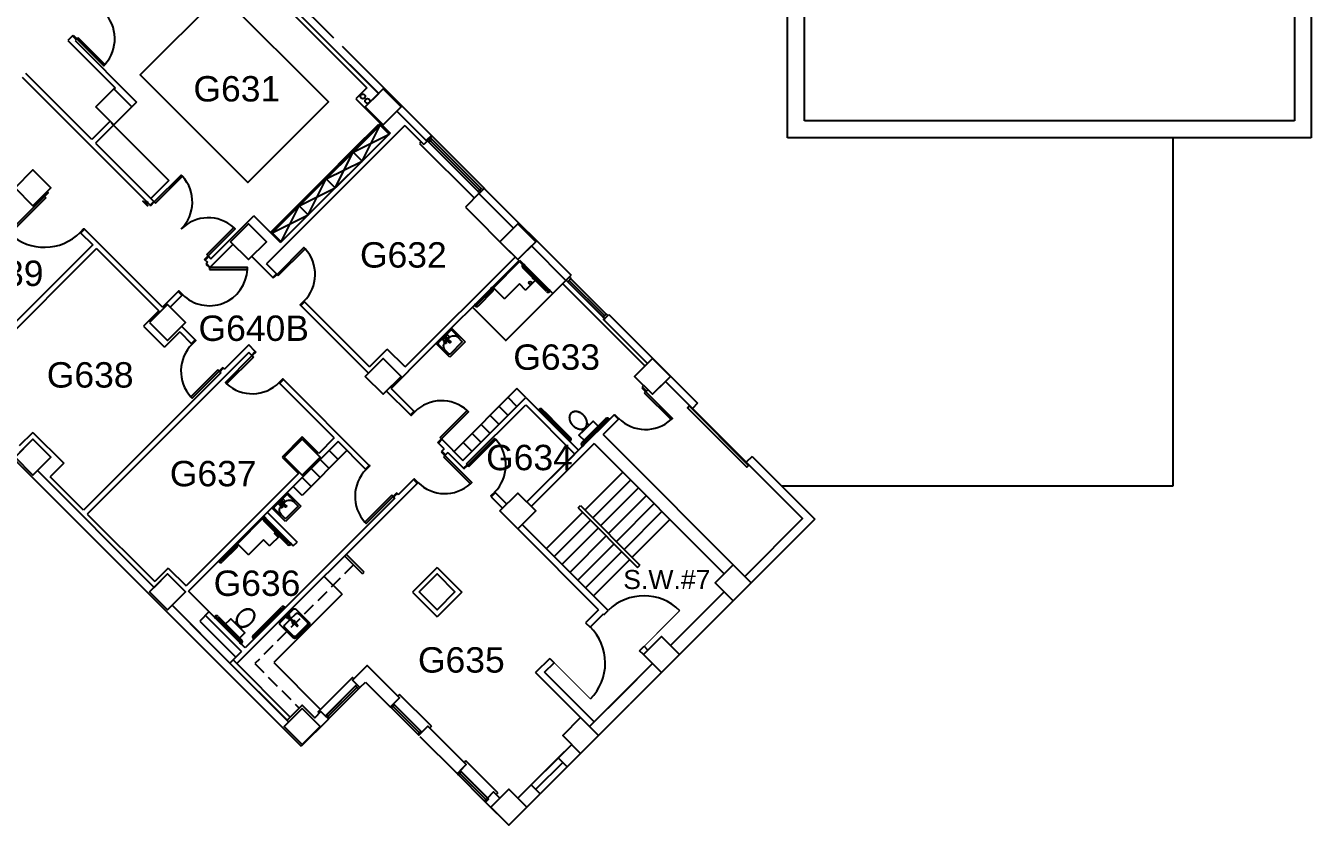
# Model space of a CAD drawing. Header units: inches. Extents: x -3235 to 3329, y 100 to 2924.
# Drawn here: x -1185 to 30, y 188 to 944 of the extents above; entities that cross this region are included whole.
import ezdxf
from ezdxf.enums import TextEntityAlignment as Align

# ---------------------------------------------------------------- set-up
doc = ezdxf.new("R2010")
doc.units = ezdxf.units.IN
doc.header["$LTSCALE"] = 96
doc.header["$MEASUREMENT"] = 0
doc.linetypes.add('HIDDEN2', pattern=[0.1875, 0.125, -0.0625])
doc.layers.get('DEFPOINTS').update_dxf_attribs({"color": 31, "linetype": 'CONTINUOUS'})
for name, color, linetype in [('A-ANNO-ROOM', 4, 'CONTINUOUS'), ('A-COLS', 5, 'CONTINUOUS'), ('A-DOOR', 2, 'CONTINUOUS'), ('A-FLOR-CASE', 3, 'CONTINUOUS'), ('A-FLOR-CASE-UPPR', 3, 'HIDDEN2'), ('A-FLOR-PFIX', 2, 'CONTINUOUS'), ('A-FLOR-STRS', 2, 'CONTINUOUS'), ('A-GLAZ', 2, 'CONTINUOUS'), ('A-GLAZ-SILL', 1, 'CONTINUOUS'), ('A-WALL-FULL', 6, 'CONTINUOUS')]:
    doc.layers.add(name, color=color, linetype=linetype)
doc.styles.add('ARIAL', font='arial.ttf')

msp = doc.modelspace()

# ---------------------------------------------------------------- linework, layer by layer
at = {"layer": 'A-COLS'}
msp.add_line((-1133, 748.1), (-1129.5, 751.7), dxfattribs=at)
for points in [[(-1118.3, 866.7), (-1101.3, 883.7), (-1084.3, 866.7), (-1101.3, 849.7)], [(-846.7, 883.7), (-863.7, 866.7), (-846.7, 849.7), (-829.8, 866.7)], [(-1194.6, 790.3), (-1177.7, 807.3), (-1160.7, 790.3), (-1177.7, 773.4)], [(-991, 739.4), (-974, 756.4), (-957, 739.4), (-974, 722.5)], [(-736.4, 739.4), (-719.5, 756.4), (-702.5, 739.4), (-719.5, 722.5)], [(-1067.4, 663.1), (-1050.4, 646.1), (-1033.4, 663.1), (-1050.4, 680)], [(-863.7, 612.1), (-846.7, 629.1), (-829.8, 612.1), (-846.7, 595.2)], [(-609.1, 612.1), (-592.2, 629.1), (-575.2, 612.1), (-592.2, 595.2)], [(-1194.6, 535.8), (-1177.7, 552.8), (-1160.7, 535.8), (-1177.7, 518.8)], [(-940.1, 535.8), (-923.1, 552.8), (-906.1, 535.8), (-923.1, 518.8)], [(-736.4, 484.9), (-719.5, 501.8), (-702.5, 484.9), (-719.5, 467.9)], [(-1067.4, 408.5), (-1050.4, 425.5), (-1033.4, 408.5), (-1050.4, 391.5)], [(-812.8, 408.5), (-795.8, 425.5), (-778.9, 408.5), (-795.8, 391.5)], [(-532.8, 417), (-515.8, 400), (-498.8, 417), (-515.8, 434)], [(-600.7, 349.1), (-583.7, 332.1), (-566.7, 349.1), (-583.7, 366.1)], [(-923.1, 298.2), (-940.1, 281.2), (-923.1, 264.3), (-906.1, 281.2)], [(-660.1, 289.7), (-643.1, 272.7), (-660.1, 255.8), (-677, 272.7)], [(-727.9, 221.8), (-711, 204.9), (-727.9, 187.9), (-744.9, 204.9)]]:
    msp.add_lwpolyline(points, close=True, dxfattribs=at)
at = {"layer": 'A-DOOR'}
for points in [[(-1135.1, 932.4), (-1109.6, 906.9), (-1110.8, 905.7), (-1136.3, 931.2)], [(-1061.7, 775.7), (-1036.3, 801.2), (-1037.5, 802.4), (-1063, 776.9)], [(-1165.6, 780.9), (-1199.6, 746.9), (-1200.8, 748.2), (-1166.9, 782.1)], [(-1013.3, 727.2), (-987.8, 752.7), (-986.6, 751.4), (-1012, 726)], [(-945.8, 707.3), (-920.3, 732.7), (-921.6, 734), (-947, 708.5)], [(-1010.9, 713.1), (-974.9, 713.1), (-974.9, 714.9), (-1010.9, 714.9)], [(-969.2, 630.4), (-994.6, 605), (-995.8, 606.2), (-970.4, 631.7)], [(-1003, 618.3), (-1028.5, 592.9), (-1027.2, 591.6), (-1001.8, 617.1)], [(-599.9, 596.6), (-574.5, 571.2), (-573.2, 572.4), (-598.7, 597.9)], [(-557.6, 584.1), (-501.3, 527.9), (-503, 526.2), (-559.2, 582.4)], [(-792.7, 554.4), (-767.2, 579.8), (-766, 578.6), (-791.4, 553.1)], [(-765.6, 526.8), (-740.1, 552.3), (-741.4, 553.5), (-766.8, 528.1)], [(-789.6, 536.1), (-764.2, 510.6), (-762.9, 511.9), (-788.4, 537.3)], [(-838.5, 499.8), (-864, 474.3), (-862.7, 473.1), (-837.3, 498.6)]]:
    msp.add_lwpolyline(points, close=True, dxfattribs=at)
at = {"layer": 'A-DOOR', "const_width": 1}
for points in [[(-600.3, 356.7), (-566.4, 390.7)], [(-684.8, 341.3), (-650.9, 307.4)]]:
    msp.add_lwpolyline(points, dxfattribs=at)
at = {"layer": 'A-DOOR'}
for centre, radius, start, end in [((-1136.3, 931.2), 36, 317.7832, 45.0002), ((-1063, 776.9), 36, 314.9998, 42.2168), ((-1012, 726), 36, 47.7829, 134.9998), ((-1166.9, 782.1), 48, 227.0878, 314.9998), ((-947, 708.5), 36, 315.0002, 42.2171), ((-1010.9, 714.9), 36, 225.0002, 357.2171), ((-1001.8, 617.1), 36, 135.0002, 222.2171), ((-970.4, 631.7), 36, 227.7829, 314.9998), ((-791.4, 553.1), 36, 47.7829, 134.9998), ((-598.7, 597.9), 36, 225.0002, 312.2171), ((-766.8, 528.1), 36, 315.0002, 42.2171), ((-837.3, 498.6), 36, 135.0002, 222.2171), ((-788.4, 537.3), 36, 225.0002, 312.2171), ((-600.3, 356.7), 48, 45, 134.5677), ((-684.8, 341.3), 48, 315, 45.4323)]:
    msp.add_arc(centre, radius, start, end, dxfattribs=at)
at = {"layer": 'A-FLOR-CASE'}
for p, q in [((-1103.7, 851.6), (-1049.3, 797.2)), ((-863.3, 838), (-850.7, 850.6)), ((-849.6, 849.6), (-848.7, 850.5)), ((-875.1, 824.1), (-841.1, 841.1)), ((-866.6, 815.6), (-849.6, 849.6)), ((-876.2, 825.2), (-863.6, 837.8)), ((-900.5, 798.7), (-866.6, 815.6)), ((-892.1, 790.2), (-875.1, 824.1)), ((-888.8, 812.6), (-876.2, 825.2)), ((-901.6, 799.7), (-889, 812.3)), ((-1049.3, 797.2), (-1066.3, 780.2)), ((-926, 773.2), (-892.1, 790.2)), ((-917.5, 764.7), (-900.5, 798.7)), ((-914.2, 787.1), (-901.6, 799.7)), ((-927.1, 774.3), (-914.5, 786.9)), ((-943, 739.3), (-926, 773.2)), ((-939.7, 761.6), (-927.1, 774.3)), ((-952.5, 748.8), (-939.9, 761.4)), ((-951.5, 747.7), (-917.5, 764.7)), ((-951.5, 747.7), (-952.2, 747)), ((-720.2, 600.5), (-779.6, 541.1)), ((-711.8, 592.1), (-720.2, 600.5)), ((-728.7, 575.1), (-737.2, 583.6)), ((-720.2, 583.6), (-728.7, 592.1)), ((-737.2, 566.6), (-745.7, 575.1)), ((-745.7, 558.1), (-754.2, 566.6)), ((-762.4, 540.9), (-770.9, 549.4)), ((-754.2, 549.6), (-762.7, 558.1)), ((-880.9, 542), (-923.3, 499.5)), ((-889.3, 533.5), (-897.8, 542)), ((-906.3, 516.5), (-914.8, 525)), ((-897.8, 525), (-906.3, 533.5)), ((-914.8, 508), (-923.3, 516.5)), ((-923.3, 499.5), (-931.8, 508)), ((-866.1, 425.5), (-883.1, 442.5)), ((-864.7, 426.9), (-881.6, 443.9)), ((-866.1, 425.5), (-864.7, 426.9)), ((-885.5, 406.1), (-902.5, 423.1)), ((-885.5, 406.1), (-950, 341.6)), ((-950, 341.6), (-905.8, 297.3))]:
    msp.add_line(p, q, dxfattribs=at)
for points in [[(-1000.1, 973.4), (-898.2, 871.5), (-974.6, 795.2), (-1076.4, 897)], [(-850.7, 850.6), (-849.8, 849.7), (-862.4, 837.1), (-863.3, 838)], [(-849.6, 849.6), (-841.1, 841.1), (-866.6, 815.6), (-875.1, 824.1)], [(-863.5, 837.8), (-862.7, 836.9), (-875.3, 824.3), (-876.2, 825.2)], [(-875.1, 824.1), (-866.6, 815.6), (-892.1, 790.2), (-900.5, 798.7)], [(-876.2, 825.2), (-875.3, 824.3), (-887.9, 811.7), (-888.8, 812.6)], [(-889, 812.3), (-888.1, 811.5), (-900.7, 798.8), (-901.6, 799.7)], [(-900.5, 798.7), (-892.1, 790.2), (-917.5, 764.7), (-926, 773.2)], [(-901.6, 799.7), (-900.7, 798.8), (-913.4, 786.2), (-914.2, 787.1)], [(-914.4, 786.9), (-913.6, 786), (-926.2, 773.4), (-927.1, 774.3)], [(-926, 773.2), (-917.5, 764.7), (-943, 739.3), (-951.5, 747.7)], [(-927.1, 774.3), (-926.2, 773.4), (-938.8, 760.8), (-939.7, 761.6)], [(-939.9, 761.4), (-939, 760.5), (-951.6, 747.9), (-952.5, 748.8)]]:
    msp.add_lwpolyline(points, close=True, dxfattribs=at)
at = {"layer": 'A-FLOR-CASE-UPPR'}
for p, q in [((-874.6, 434), (-968, 340.6)), ((-968, 340.6), (-926, 298.6))]:
    msp.add_line(p, q, dxfattribs=at)
at = {"layer": 'A-FLOR-PFIX'}
for p, q in [((-742.5, 695.9), (-717.8, 720.6)), ((-717.8, 720.6), (-714.8, 717.6)), ((-714.1, 718.3), (-714.7, 717.7)), ((-713.6, 716.6), (-713, 717.2)), ((-692.3, 692.3), (-714.6, 714.6)), ((-713.7, 716.5), (-701.5, 704.3)), ((-691.2, 693.3), (-713.6, 715.7)), ((-744, 693.7), (-758, 679.7)), ((-742.9, 692.7), (-756.9, 678.6)), ((-744, 694.5), (-744.6, 695.2)), ((-743.6, 696.2), (-743, 695.6)), ((-742.5, 695.9), (-731.9, 685.3)), ((-717.8, 699.4), (-731.9, 685.3)), ((-712.1, 693.7), (-717.8, 699.4)), ((-712.1, 693.7), (-701.5, 704.3)), ((-690.3, 693.3), (-689.7, 693.9)), ((-688.6, 692.9), (-689.2, 692.2)), ((-686.2, 690.5), (-731.1, 645.6)), ((-762.2, 677.6), (-730.4, 645.7)), ((-760.6, 679.2), (-759.9, 678.6)), ((-758.9, 679.7), (-759.5, 680.3)), ((-782.2, 657.6), (-769.3, 644.7)), ((-769.3, 644.7), (-783.8, 630.2)), ((-783.8, 630.2), (-796.7, 643.1)), ((-700, 580.3), (-699.4, 580.9)), ((-698.3, 579.8), (-698.9, 579.2)), ((-670.7, 553.2), (-697.4, 579.8)), ((-669.6, 554.1), (-696.3, 580.9)), ((-680, 564.5), (-693.7, 578.2)), ((-636.5, 572), (-658.8, 549.7)), ((-632.8, 571.4), (-633.4, 572)), ((-635.4, 571), (-657.8, 548.5)), ((-634.5, 571), (-633.9, 570.4)), ((-670.7, 552.3), (-671.4, 551.7)), ((-670.3, 550.6), (-669.7, 551.2)), ((-657.8, 547.6), (-657.2, 547)), ((-658.2, 546), (-658.9, 546.6)), ((-937.4, 502.4), (-924.5, 489.5)), ((-939, 475), (-951.9, 487.9)), ((-924.5, 489.5), (-939, 475)), ((-984.4, 453.9), (-959.7, 478.7)), ((-959.7, 478.7), (-956.7, 475.7)), ((-958.9, 479.3), (-959.5, 478.7)), ((-937.1, 453.3), (-959.4, 475.6)), ((-958.5, 477.6), (-957.8, 478.2)), ((-958.5, 477.5), (-946.3, 465.3)), ((-936, 454.3), (-958.5, 476.7)), ((-954, 451.8), (-943.4, 462.4)), ((-985.9, 451.7), (-999.9, 437.8)), ((-984.8, 450.8), (-998.8, 436.7)), ((-985.9, 452.6), (-986.6, 453.2)), ((-985.5, 454.3), (-984.9, 453.7)), ((-984.4, 453.9), (-973.8, 443.3)), ((-959.7, 457.5), (-973.8, 443.3)), ((-954, 451.8), (-959.7, 457.5)), ((-935.1, 454.3), (-934.5, 454.9)), ((-933.4, 453.8), (-934.1, 453.2)), ((-1000.8, 437.8), (-1001.4, 438.4)), ((-1002.5, 437.3), (-1001.8, 436.7)), ((-969.5, 367.3), (-942.8, 394.1)), ((-968.4, 366.4), (-941.7, 393.1)), ((-959.1, 377.7), (-945.4, 391.4)), ((-940.8, 393.1), (-940.2, 392.4)), ((-939.1, 393.5), (-939.8, 394.1)), ((-1006.3, 384.6), (-1005.7, 385.3)), ((-1004.6, 384.2), (-1005.3, 383.6)), ((-1003.8, 384.2), (-981.3, 361.7)), ((-1002.6, 385.2), (-980.3, 362.9)), ((-936.8, 383.9), (-938.5, 383.9)), ((-936.2, 383.9), (-928.2, 376)), ((-935.4, 387), (-935.6, 385.3)), ((-927.4, 376.8), (-935.4, 384.7)), ((-933.8, 383.1), (-929.8, 387.1)), ((-968.4, 365.5), (-967.8, 364.9)), ((-981.3, 360.9), (-981.9, 360.2)), ((-980.9, 359.2), (-980.3, 359.8)), ((-968.8, 363.8), (-969.5, 364.4))]:
    msp.add_line(p, q, dxfattribs=at)
for points in [[(-714.2, 718.5), (-712.8, 717.1), (-713.1, 716.8), (-714.5, 718.2)], [(-709.8, 711.9), (-701.5, 703.7), (-702.6, 702.6), (-710.9, 710.9)], [(-702, 706.2), (-705.5, 705), (-703.4, 702.9)], [(-743.4, 696.4), (-743.1, 696.1), (-744.6, 694.7), (-744.8, 695)], [(-689.9, 694.1), (-688.4, 692.7), (-688.7, 692.4), (-690.1, 693.8)], [(-759.3, 680.5), (-759, 680.2), (-760.5, 678.8), (-760.7, 679.1)], [(-790.5, 646.8), (-785.9, 651.4), (-784.3, 649.8), (-788.9, 645.2)], [(-787, 643.2), (-787.8, 643.2), (-787.8, 648.8), (-787, 648.7)], [(-698.7, 579), (-698.5, 579.3), (-699.9, 580.7), (-700.2, 580.5)], [(-634, 570.2), (-632.6, 571.6), (-632.9, 571.9), (-634.3, 570.4)], [(-648.3, 569.8), (-642.6, 564.1), (-655.9, 550.8), (-661.6, 556.5)], [(-670.1, 550.4), (-669.8, 550.7), (-671.3, 552.1), (-671.5, 551.8)], [(-658.4, 545.8), (-657, 547.2), (-657.3, 547.5), (-658.7, 546.1)], [(-945.7, 491.5), (-941.1, 496.1), (-939.5, 494.6), (-944.1, 490)], [(-942.1, 488), (-943, 488), (-943, 493.6), (-942.2, 493.5)], [(-959.1, 479.5), (-957.7, 478.1), (-957.9, 477.8), (-959.3, 479.2)], [(-954.6, 472.9), (-946.4, 464.7), (-947.4, 463.6), (-955.7, 471.9)], [(-944.6, 465), (-949.4, 463.5), (-945.9, 460), (-944.5, 465)], [(-985.3, 454.5), (-985, 454.2), (-986.5, 452.8), (-986.7, 453.1)], [(-934.7, 455.1), (-933.3, 453.7), (-933.5, 453.4), (-934.9, 454.8)], [(-1001.2, 438.6), (-1000.9, 438.3), (-1002.4, 436.9), (-1002.6, 437.2)], [(-940.4, 392.3), (-940.6, 392.5), (-939.2, 393.9), (-939, 393.7)], [(-1005.1, 383.4), (-1006.5, 384.8), (-1006.2, 385.1), (-1004.8, 383.7)], [(-990.8, 383), (-977.5, 369.7), (-983.2, 364.1), (-996.5, 377.3)], [(-969, 363.6), (-969.3, 363.9), (-967.9, 365.3), (-967.6, 365)], [(-980.7, 359), (-982.1, 360.4), (-981.8, 360.7), (-980.4, 359.3)]]:
    msp.add_lwpolyline(points, close=True, dxfattribs=at)
at = {"layer": 'A-FLOR-PFIX', "flags": 128}
for points in [[(-789.1, 635.5), (-796.7, 643.1), (-782.2, 657.6), (-774.7, 650), (-775.4, 649.3), (-781.5, 655.5, 0.414214), (-782.9, 655.5), (-794.6, 643.8, 0.414214), (-794.6, 642.4), (-788.4, 636.3)], [(-787.9, 636.7, -0.414214), (-787.9, 644.9), (-784, 648.8, -0.414214), (-775.9, 648.8), (-772.5, 645.4, -0.414214), (-772.5, 644), (-783.1, 633.4, -0.414214), (-784.5, 633.4)], [(-786.6, 649, -0.236143), (-786.3, 648.1), (-783, 644.8), (-783.9, 643.9), (-787.2, 647.2), (-787.2, 647.2, -0.236093), (-788.1, 647.5), (-788.1, 647.5, -0.414186), (-788.1, 649, -0.414241), (-786.6, 649)], [(-944.3, 480.3), (-951.9, 487.9), (-937.4, 502.4), (-929.8, 494.8), (-930.5, 494.1), (-936.7, 500.2, 0.414214), (-938.1, 500.2), (-949.8, 488.6, 0.414214), (-949.8, 487.2), (-943.6, 481)], [(-943.1, 481.5, -0.414214), (-943.1, 489.6), (-939.2, 493.5, -0.414214), (-931, 493.5), (-927.7, 490.2, -0.414214), (-927.7, 488.8), (-938.3, 478.1, -0.414214), (-939.7, 478.1)], [(-941.8, 493.8, -0.236143), (-941.5, 492.9), (-938.1, 489.5), (-939, 488.6), (-942.4, 492), (-942.4, 492, -0.236093), (-943.3, 492.3), (-943.3, 492.3, -0.414186), (-943.3, 493.8, -0.414241), (-941.8, 493.8)], [(-929, 365, -0.414214), (-931.7, 365), (-943.8, 377.1, -0.414214), (-943.8, 379.8), (-931.7, 391.9, -0.414214), (-929, 391.9), (-916.8, 379.8, -0.414214), (-916.8, 377.1)]]:
    msp.add_lwpolyline(points, format="xyb", close=True, dxfattribs=at)
for points in [[(-642.6, 564.1), (-648.3, 569.8), (-652.1, 565.9), (-654, 567.8), (-654, 568), (-654, 568.1), (-654, 568.2), (-654, 568.3), (-654, 568.4), (-654, 568.5), (-654, 568.6), (-654, 568.7), (-654.1, 568.8), (-654.1, 568.9), (-654.1, 569.1), (-654.1, 569.2), (-654.1, 569.3), (-654.1, 569.4), (-654.1, 569.5), (-654.2, 569.6), (-654.2, 569.7), (-654.2, 569.8), (-654.2, 570), (-654.3, 570.1), (-654.3, 570.2), (-654.3, 570.3), (-654.4, 570.4), (-654.4, 570.5), (-654.4, 570.6), (-654.5, 570.8), (-654.5, 570.9), (-654.5, 571), (-654.6, 571.1), (-654.6, 571.2), (-654.7, 571.3), (-654.7, 571.5), (-654.8, 571.6), (-654.8, 571.7), (-654.9, 571.9), (-655, 572), (-655, 572.1), (-655.1, 572.3), (-655.2, 572.4), (-655.2, 572.5), (-655.3, 572.7), (-655.4, 572.8), (-655.4, 572.9), (-655.5, 573.1), (-655.6, 573.2), (-655.7, 573.3), (-655.8, 573.4), (-655.8, 573.6), (-655.9, 573.7), (-656, 573.8), (-656.1, 573.9), (-656.2, 574.1), (-656.3, 574.2), (-656.4, 574.3), (-656.5, 574.4), (-656.6, 574.6), (-656.7, 574.7), (-656.8, 574.8), (-656.9, 574.9), (-657, 575), (-657.1, 575.1), (-657.2, 575.3), (-657.3, 575.4), (-657.4, 575.5), (-657.5, 575.6), (-657.6, 575.7), (-657.8, 575.8), (-657.9, 575.9), (-658, 576), (-658.1, 576.1), (-658.2, 576.2), (-658.3, 576.3), (-658.5, 576.4), (-658.6, 576.5), (-658.7, 576.6), (-658.8, 576.7), (-658.9, 576.8), (-659.1, 576.9), (-659.2, 577), (-659.3, 577.1), (-659.4, 577.1), (-659.6, 577.2), (-659.7, 577.3), (-659.8, 577.4), (-660, 577.5), (-660.1, 577.5), (-660.2, 577.6), (-660.3, 577.7), (-660.5, 577.7), (-660.6, 577.8), (-660.7, 577.9), (-660.9, 577.9), (-661, 578), (-661.2, 578.1), (-661.3, 578.1), (-661.4, 578.2), (-661.6, 578.2), (-661.7, 578.3), (-661.8, 578.3), (-662, 578.4), (-662.1, 578.4), (-662.3, 578.5), (-662.4, 578.5), (-662.5, 578.6), (-662.7, 578.6), (-662.8, 578.6), (-662.9, 578.7), (-663.1, 578.7), (-663.2, 578.7), (-663.3, 578.7), (-663.5, 578.8), (-663.6, 578.8), (-663.7, 578.8), (-663.9, 578.8), (-664, 578.8), (-664.1, 578.8), (-664.3, 578.9), (-664.4, 578.9), (-664.5, 578.9), (-664.7, 578.9), (-664.8, 578.9), (-664.9, 578.9), (-665.1, 578.9), (-665.2, 578.9), (-665.3, 578.9), (-665.4, 578.8), (-665.6, 578.8), (-665.7, 578.8), (-665.8, 578.8), (-666, 578.8), (-666.1, 578.8), (-666.2, 578.7), (-666.3, 578.7), (-666.4, 578.7), (-666.6, 578.7), (-666.7, 578.6), (-666.8, 578.6), (-666.9, 578.6), (-667, 578.5), (-667.1, 578.5), (-667.2, 578.4), (-667.4, 578.4), (-667.5, 578.4), (-667.6, 578.3), (-667.7, 578.3), (-667.8, 578.2), (-667.9, 578.1), (-668, 578.1), (-668.1, 578), (-668.2, 578), (-668.3, 577.9), (-668.4, 577.8), (-668.5, 577.8), (-668.6, 577.7), (-668.6, 577.6), (-668.7, 577.6), (-668.8, 577.5), (-668.9, 577.4), (-669, 577.3), (-669.1, 577.2), (-669.2, 577.2), (-669.2, 577.1), (-669.3, 577), (-669.4, 576.9), (-669.5, 576.8), (-669.5, 576.7), (-669.6, 576.6), (-669.7, 576.5), (-669.7, 576.4), (-669.8, 576.3), (-669.9, 576.2), (-669.9, 576.1), (-670, 576), (-670, 575.9), (-670.1, 575.8), (-670.1, 575.7), (-670.2, 575.6), (-670.2, 575.5), (-670.3, 575.4), (-670.3, 575.3), (-670.4, 575.2), (-670.4, 575.1), (-670.4, 575), (-670.5, 574.9), (-670.5, 574.7), (-670.5, 574.6), (-670.6, 574.5), (-670.6, 574.4), (-670.6, 574.2), (-670.6, 574.1), (-670.6, 574), (-670.7, 573.9), (-670.7, 573.7), (-670.7, 573.6), (-670.7, 573.5), (-670.7, 573.4), (-670.7, 573.2), (-670.7, 573.1), (-670.7, 573), (-670.7, 572.8), (-670.7, 572.7), (-670.7, 572.6), (-670.7, 572.4), (-670.7, 572.3), (-670.7, 572.2), (-670.7, 572), (-670.6, 571.9), (-670.6, 571.8), (-670.6, 571.6), (-670.6, 571.5), (-670.5, 571.4), (-670.5, 571.2), (-670.5, 571.1), (-670.5, 571), (-670.4, 570.8), (-670.4, 570.7), (-670.3, 570.6), (-670.3, 570.4), (-670.3, 570.3), (-670.2, 570.2), (-670.2, 570), (-670.1, 569.9), (-670.1, 569.7), (-670, 569.6), (-670, 569.5), (-669.9, 569.3), (-669.8, 569.2), (-669.8, 569.1), (-669.7, 568.9), (-669.6, 568.8), (-669.6, 568.6), (-669.5, 568.5), (-669.4, 568.4), (-669.4, 568.3), (-669.3, 568.1), (-669.2, 568), (-669.1, 567.9), (-669.1, 567.7), (-669, 567.6), (-668.9, 567.5), (-668.8, 567.4), (-668.7, 567.2), (-668.6, 567.1), (-668.5, 567), (-668.4, 566.9), (-668.3, 566.7), (-668.3, 566.6), (-668.2, 566.5), (-668.1, 566.4), (-668, 566.3), (-667.9, 566.2), (-667.7, 566), (-667.6, 565.9), (-667.5, 565.8), (-667.4, 565.7), (-667.3, 565.6), (-667.2, 565.5), (-667.1, 565.4), (-667, 565.2), (-666.9, 565.1), (-666.7, 565), (-666.6, 564.9), (-666.5, 564.8), (-666.4, 564.7), (-666.3, 564.6), (-666.1, 564.5), (-666, 564.4), (-665.9, 564.4), (-665.8, 564.3), (-665.7, 564.2), (-665.5, 564.1), (-665.4, 564), (-665.3, 563.9), (-665.2, 563.8), (-665, 563.8), (-664.9, 563.7), (-664.8, 563.6), (-664.6, 563.5), (-664.5, 563.5), (-664.4, 563.4), (-664.2, 563.3), (-664.1, 563.3), (-664, 563.2), (-663.8, 563.1), (-663.7, 563.1), (-663.6, 563), (-663.4, 562.9), (-663.3, 562.9), (-663.2, 562.8), (-663.1, 562.8), (-662.9, 562.7), (-662.8, 562.7), (-662.7, 562.7), (-662.6, 562.6), (-662.5, 562.6), (-662.4, 562.6), (-662.2, 562.5), (-662.1, 562.5), (-662, 562.5), (-661.9, 562.4), (-661.8, 562.4), (-661.7, 562.4), (-661.6, 562.4), (-661.5, 562.3), (-661.3, 562.3), (-661.2, 562.3), (-661.1, 562.3), (-661, 562.3), (-660.9, 562.2), (-660.8, 562.2), (-660.7, 562.2), (-660.6, 562.2), (-660.4, 562.2), (-660.3, 562.2), (-660.2, 562.2), (-660.1, 562.2), (-660, 562.2), (-659.9, 562.2), (-659.8, 562.2), (-659.7, 562.2), (-657.8, 560.3), (-661.6, 556.5)], [(-661.6, 556.5), (-655.9, 550.8)], [(-996.5, 377.3), (-990.8, 383), (-987, 379.2), (-985.1, 381.1), (-985.1, 381.2), (-985.1, 381.3), (-985.1, 381.4), (-985.1, 381.5), (-985.1, 381.6), (-985.1, 381.8), (-985.1, 381.9), (-985, 382), (-985, 382.1), (-985, 382.2), (-985, 382.3), (-985, 382.4), (-985, 382.5), (-985, 382.6), (-984.9, 382.8), (-984.9, 382.9), (-984.9, 383), (-984.9, 383.1), (-984.9, 383.2), (-984.8, 383.3), (-984.8, 383.4), (-984.8, 383.6), (-984.7, 383.7), (-984.7, 383.8), (-984.7, 383.9), (-984.6, 384), (-984.6, 384.1), (-984.5, 384.2), (-984.5, 384.4), (-984.5, 384.5), (-984.4, 384.6), (-984.4, 384.7), (-984.3, 384.8), (-984.3, 385), (-984.2, 385.1), (-984.1, 385.3), (-984.1, 385.4), (-984, 385.5), (-983.9, 385.7), (-983.9, 385.8), (-983.8, 385.9), (-983.7, 386.1), (-983.6, 386.2), (-983.6, 386.3), (-983.5, 386.4), (-983.4, 386.6), (-983.3, 386.7), (-983.3, 386.8), (-983.2, 386.9), (-983.1, 387.1), (-983, 387.2), (-982.9, 387.3), (-982.8, 387.4), (-982.7, 387.6), (-982.6, 387.7), (-982.5, 387.8), (-982.4, 387.9), (-982.3, 388), (-982.2, 388.2), (-982.1, 388.3), (-982, 388.4), (-981.9, 388.5), (-981.8, 388.6), (-981.7, 388.7), (-981.6, 388.8), (-981.4, 389), (-981.3, 389.1), (-981.2, 389.2), (-981.1, 389.3), (-981, 389.4), (-980.9, 389.5), (-980.7, 389.6), (-980.6, 389.7), (-980.5, 389.8), (-980.4, 389.9), (-980.3, 390), (-980.1, 390), (-980, 390.1), (-979.9, 390.2), (-979.8, 390.3), (-979.6, 390.4), (-979.5, 390.5), (-979.4, 390.5), (-979.3, 390.6), (-979.1, 390.7), (-979, 390.8), (-978.9, 390.8), (-978.7, 390.9), (-978.6, 391), (-978.5, 391.1), (-978.3, 391.1), (-978.2, 391.2), (-978.1, 391.2), (-977.9, 391.3), (-977.8, 391.4), (-977.7, 391.4), (-977.5, 391.5), (-977.4, 391.5), (-977.2, 391.6), (-977.1, 391.6), (-977, 391.7), (-976.8, 391.7), (-976.7, 391.8), (-976.6, 391.8), (-976.4, 391.8), (-976.3, 391.9), (-976.1, 391.9), (-976, 391.9), (-975.9, 392), (-975.7, 392), (-975.6, 392), (-975.5, 392), (-975.3, 392.1), (-975.2, 392.1), (-975.1, 392.1), (-974.9, 392.1), (-974.8, 392.1), (-974.7, 392.1), (-974.5, 392.1), (-974.4, 392.1), (-974.3, 392.1), (-974.2, 392.1), (-974, 392.1), (-973.9, 392.1), (-973.8, 392.1), (-973.6, 392.1), (-973.5, 392.1), (-973.4, 392.1), (-973.3, 392.1), (-973.1, 392), (-973, 392), (-972.9, 392), (-972.8, 392), (-972.6, 391.9), (-972.5, 391.9), (-972.4, 391.9), (-972.3, 391.8), (-972.2, 391.8), (-972.1, 391.8), (-971.9, 391.7), (-971.8, 391.7), (-971.7, 391.6), (-971.6, 391.6), (-971.5, 391.6), (-971.4, 391.5), (-971.3, 391.5), (-971.2, 391.4), (-971.1, 391.3), (-971, 391.3), (-970.9, 391.2), (-970.8, 391.2), (-970.7, 391.1), (-970.6, 391), (-970.5, 391), (-970.4, 390.9), (-970.4, 390.8), (-970.3, 390.7), (-970.2, 390.7), (-970.1, 390.6), (-970, 390.5), (-969.9, 390.4), (-969.8, 390.3), (-969.8, 390.2), (-969.7, 390.2), (-969.6, 390.1), (-969.5, 390), (-969.5, 389.9), (-969.4, 389.8), (-969.3, 389.7), (-969.3, 389.6), (-969.2, 389.5), (-969.2, 389.4), (-969.1, 389.3), (-969.1, 389.2), (-969, 389.1), (-969, 389), (-968.9, 388.9), (-968.9, 388.8), (-968.8, 388.7), (-968.8, 388.6), (-968.7, 388.4), (-968.7, 388.3), (-968.7, 388.2), (-968.6, 388.1), (-968.6, 388), (-968.6, 387.9), (-968.5, 387.7), (-968.5, 387.6), (-968.5, 387.5), (-968.5, 387.4), (-968.5, 387.2), (-968.4, 387.1), (-968.4, 387), (-968.4, 386.9), (-968.4, 386.7), (-968.4, 386.6), (-968.4, 386.5), (-968.4, 386.3), (-968.4, 386.2), (-968.4, 386.1), (-968.4, 386), (-968.4, 385.8), (-968.4, 385.7), (-968.4, 385.6), (-968.4, 385.4), (-968.4, 385.3), (-968.5, 385.2), (-968.5, 385), (-968.5, 384.9), (-968.5, 384.8), (-968.5, 384.6), (-968.6, 384.5), (-968.6, 384.4), (-968.6, 384.2), (-968.7, 384.1), (-968.7, 384), (-968.7, 383.8), (-968.8, 383.7), (-968.8, 383.5), (-968.9, 383.4), (-968.9, 383.3), (-969, 383.1), (-969, 383), (-969.1, 382.9), (-969.1, 382.7), (-969.2, 382.6), (-969.3, 382.4), (-969.3, 382.3), (-969.4, 382.2), (-969.4, 382), (-969.5, 381.9), (-969.6, 381.8), (-969.7, 381.6), (-969.7, 381.5), (-969.8, 381.4), (-969.9, 381.2), (-970, 381.1), (-970, 381), (-970.1, 380.9), (-970.2, 380.7), (-970.3, 380.6), (-970.4, 380.5), (-970.5, 380.4), (-970.6, 380.2), (-970.6, 380.1), (-970.7, 380), (-970.8, 379.9), (-970.9, 379.8), (-971, 379.6), (-971.1, 379.5), (-971.2, 379.4), (-971.3, 379.3), (-971.4, 379.2), (-971.6, 379.1), (-971.7, 378.9), (-971.8, 378.8), (-971.9, 378.7), (-972, 378.6), (-972.1, 378.5), (-972.2, 378.4), (-972.3, 378.3), (-972.5, 378.2), (-972.6, 378.1), (-972.7, 378), (-972.8, 377.9), (-972.9, 377.8), (-973.1, 377.7), (-973.2, 377.6), (-973.3, 377.5), (-973.4, 377.4), (-973.6, 377.3), (-973.7, 377.3), (-973.8, 377.2), (-973.9, 377.1), (-974.1, 377), (-974.2, 376.9), (-974.3, 376.9), (-974.5, 376.8), (-974.6, 376.7), (-974.7, 376.6), (-974.8, 376.6), (-975, 376.5), (-975.1, 376.4), (-975.2, 376.4), (-975.4, 376.3), (-975.5, 376.3), (-975.7, 376.2), (-975.8, 376.1), (-975.9, 376.1), (-976, 376), (-976.1, 376), (-976.3, 376), (-976.4, 375.9), (-976.5, 375.9), (-976.6, 375.8), (-976.7, 375.8), (-976.8, 375.8), (-977, 375.7), (-977.1, 375.7), (-977.2, 375.7), (-977.3, 375.7), (-977.4, 375.6), (-977.5, 375.6), (-977.6, 375.6), (-977.7, 375.6), (-977.9, 375.5), (-978, 375.5), (-978.1, 375.5), (-978.2, 375.5), (-978.3, 375.5), (-978.4, 375.5), (-978.5, 375.5), (-978.6, 375.5), (-978.8, 375.4), (-978.9, 375.4), (-979, 375.4), (-979.1, 375.4), (-979.2, 375.4), (-979.3, 375.4), (-979.4, 375.4), (-981.3, 373.5), (-977.5, 369.7)], [(-977.5, 369.7), (-983.2, 364.1)]]:
    msp.add_lwpolyline(points, dxfattribs=at)
at = {"layer": 'A-FLOR-PFIX'}
for points in [[(-654, 567.8), (-652.1, 565.9), (-657.8, 560.3), (-659.7, 562.2)], [(-979.4, 375.4), (-981.3, 373.5), (-987, 379.2), (-985.1, 381.1)]]:
    msp.add_lwpolyline(points, dxfattribs=at)
at = {"layer": 'A-FLOR-PFIX', "flags": 128}
msp.add_lwpolyline([(-930, 386.9), (-929, 387.8), (-929, 387.8), (-929, 387.8), (-929, 387.8), (-929, 387.8, -0.414214), (-926.6, 387.8), (-926.4, 387.7), (-918.7, 380), (-918.7, 380), (-918.5, 379.8), (-918.5, 379.8), (-918.5, 379.8, -0.414214), (-918.5, 377.3), (-929.1, 366.7), (-929.1, 366.7), (-929.1, 366.7), (-929.1, 366.7), (-929.1, 366.7, -0.414214), (-931.6, 366.7), (-931.8, 366.9), (-939.5, 374.6), (-939.5, 374.6), (-939.6, 374.8), (-939.6, 374.8), (-939.6, 374.8, -0.414214), (-939.6, 377.2), (-934.6, 382.3)], format="xyb", dxfattribs=at)
at = {"layer": 'A-FLOR-PFIX'}
for centre, radius in [((-707.7, 700.6), 1.25), ((-783.8, 644.7), 0.85), ((-939, 489.5), 0.85)]:
    msp.add_circle(centre, radius, dxfattribs=at)
for centre, radius, start, end in [((-713.2, 716.2), 2.12, 134.4593, 228.5423), ((-713.2, 716.2), 0.62, 134.9998, 224.9998), ((-744.5, 694.1), 0.62, 314.9998, 44.9998), ((-744.5, 694.1), 2.12, 311.4908, 45.5097), ((-690.7, 693.7), 0.62, 224.9998, 314.9998), ((-690.7, 693.7), 2.12, 221.7601, 315.5368), ((-758.4, 680.1), 2.12, 224.4593, 318.2446), ((-758.4, 680.1), 0.62, 224.9998, 314.9998), ((-697.9, 579.4), 2.12, 41.7554, 135.5407), ((-697.9, 579.4), 0.62, 45.0002, 135.0002), ((-634.9, 570.5), 2.12, 44.4632, 138.2399), ((-634.9, 570.5), 0.62, 45.0002, 135.0002), ((-671.2, 552.7), 0.62, 315.0002, 45.0002), ((-671.2, 552.7), 2.12, 314.4903, 48.5092), ((-657.4, 548.1), 2.12, 131.4577, 225.5407), ((-657.4, 548.1), 0.62, 135.0002, 225.0002), ((-958, 477.2), 2.12, 134.4593, 228.5423), ((-958, 477.2), 0.62, 134.9998, 224.9998), ((-986.4, 452.2), 0.62, 314.9998, 44.9998), ((-986.4, 452.2), 2.12, 311.4908, 45.5097), ((-935.6, 454.7), 2.12, 221.7601, 315.5368), ((-935.6, 454.7), 0.62, 224.9998, 314.9998), ((-1000.3, 438.2), 0.62, 224.9998, 314.9998), ((-1000.3, 438.2), 2.12, 224.4593, 318.2446), ((-941.3, 392.6), 2.12, 44.4593, 138.2446), ((-941.3, 392.6), 0.62, 44.9998, 134.9998), ((-1004.2, 383.7), 2.12, 41.7601, 135.5368), ((-1004.2, 383.7), 0.62, 44.9998, 134.9998), ((-935.7, 384.2), 1.13, 346.574, 286.3648), ((-931.2, 379.6), 1.51, 154.3976, 295.602), ((-931.2, 379.6), 1.5, 339.8551, 110.1446), ((-968, 365.9), 2.12, 131.4908, 225.5097), ((-968, 365.9), 0.62, 134.9998, 224.9998), ((-981.8, 361.3), 0.62, 314.9998, 44.9998), ((-981.8, 361.3), 2.12, 314.4593, 48.5423)]:
    msp.add_arc(centre, radius, start, end, dxfattribs=at)
for points, knots in [([(-661.4, 578.2), (-659.2, 577.3), (-655.6, 573.7), (-654.7, 571.5), (-653.8, 569.2), (-654.1, 567.2), (-654.3, 565.1), (-655.6, 563.8), (-657, 562.5), (-659, 562.2), (-661.1, 562), (-663.3, 562.9), (-665.5, 563.8), (-669.1, 567.4), (-670, 569.6), (-670.9, 571.8), (-670.7, 573.9), (-670.4, 575.9), (-669.1, 577.2), (-667.8, 578.6), (-665.7, 578.8), (-663.7, 579.1), (-661.4, 578.2)], [0, 0, 0, 0.093476, 0.186952, 0.186952, 0.270674, 0.270674, 0.343477, 0.343477, 0.416277, 0.416277, 0.5, 0.5, 0.593476, 0.686952, 0.686952, 0.770674, 0.770674, 0.843477, 0.843477, 0.916277, 0.916277, 1, 1, 1]), ([(-973.4, 392.1), (-971.3, 391.8), (-970, 390.5), (-968.7, 389.2), (-968.4, 387.1), (-968.2, 385.1), (-969.1, 382.9), (-970, 380.6), (-973.6, 377), (-975.8, 376.1), (-978, 375.2), (-980.1, 375.5), (-982.1, 375.7), (-983.4, 377.1), (-984.8, 378.4), (-985, 380.4), (-985.3, 382.5), (-984.4, 384.7), (-983.5, 386.9), (-979.9, 390.5), (-977.7, 391.4), (-975.4, 392.3), (-973.4, 392.1)], [0, 0, 0, 0.072803, 0.072803, 0.145603, 0.145603, 0.229326, 0.229326, 0.322802, 0.416277, 0.416277, 0.5, 0.5, 0.572803, 0.572803, 0.645603, 0.645603, 0.729326, 0.729326, 0.822802, 0.916277, 0.916277, 1, 1, 1])]:
    msp.add_open_spline(points, degree=2, knots=knots, dxfattribs=at)
for points in [[(-936.2, 383.9), (-936, 384.6), (-935.4, 384.7)], [(-928.2, 376), (-927.4, 375.9), (-927.4, 376.8)]]:
    msp.add_open_spline(points, degree=2, dxfattribs=at)
at = {"layer": 'A-FLOR-STRS'}
for p, q in [((-100, 508.7), (-100, 837.5)), ((-656, 485.7), (-620.3, 521.5)), ((-648.6, 478.3), (-612.9, 514)), ((-641.2, 470.9), (-605.4, 506.6)), ((-633.7, 463.5), (-598, 499.2)), ((-470, 508.7), (-100, 508.7)), ((-662.4, 487.9), (-660.3, 490)), ((-662.4, 487.9), (-606.2, 431.6)), ((-660.3, 490), (-604, 433.8)), ((-626.3, 456), (-590.6, 491.8)), ((-658.1, 483.6), (-692.4, 449.3)), ((-650.7, 476.2), (-685, 441.9)), ((-618.9, 448.6), (-583.2, 484.3)), ((-611.5, 441.2), (-575.7, 476.9)), ((-643.3, 468.8), (-677.6, 434.5)), ((-635.9, 461.3), (-670.1, 427.1)), ((-628.4, 453.9), (-662.7, 419.6)), ((-621, 446.5), (-655.3, 412.2)), ((-613.6, 439.1), (-647.9, 404.8)), ((-606.2, 431.6), (-604, 433.8))]:
    msp.add_line(p, q, dxfattribs=at)
at = {"layer": 'A-GLAZ'}
for p, q in [((-803.6, 836.2), (-754.1, 786.7)), ((-673.6, 703), (-670.8, 705.9)), ((-671.1, 703.1), (-637.4, 669.5)), ((-636, 668.1), (-635.9, 668)), ((-898.8, 290.8), (-871.3, 318.3)), ((-837.3, 300.1), (-812.5, 275.3)), ((-677, 247.3), (-702.5, 221.8)), ((-774.4, 237), (-749.6, 212.2))]:
    msp.add_line(p, q, dxfattribs=at)
for points in [[(-802, 837.7), (-800.6, 836.3), (-803.4, 833.4), (-804.8, 834.8)], [(-754, 789.8), (-752.6, 788.3), (-755.4, 785.5), (-756.9, 786.9)], [(-670.8, 705.9), (-669.4, 704.5), (-672.2, 701.6), (-673.6, 703)], [(-635.9, 671), (-634.5, 669.6), (-637.3, 666.8), (-638.7, 668.2)], [(-871.6, 320.8), (-868.8, 318), (-869.9, 316.8), (-872.8, 319.7)], [(-900.2, 292.3), (-897.4, 289.4), (-898.5, 288.3), (-901.3, 291.1)], [(-837, 302.5), (-835.9, 301.5), (-838.8, 298.7), (-839.8, 299.7)], [(-811.1, 276.7), (-810.1, 275.7), (-812.9, 272.9), (-813.9, 273.9)], [(-774, 239.4), (-773, 238.4), (-775.8, 235.6), (-776.9, 236.6)], [(-748.1, 213.6), (-747.1, 212.6), (-750, 209.8), (-751, 210.8)]]:
    msp.add_lwpolyline(points, close=True, dxfattribs=at)
at = {"layer": 'A-GLAZ-SILL'}
for p, q in [((-800.5, 839.2), (-751, 789.7)), ((-810.8, 833.7), (-812.2, 832.2)), ((-812.2, 832.2), (-760.5, 780.5)), ((-803.4, 833.4), (-756.9, 786.9)), ((-800.6, 836.3), (-754, 789.8)), ((-677, 699.6), (-599.3, 622)), ((-672.4, 701.8), (-638.7, 668.2)), ((-669.6, 704.7), (-635.9, 671)), ((-872.8, 319.7), (-900.5, 292)), ((-898.5, 288.3), (-868.8, 318)), ((-831.2, 311.5), (-832.9, 309.8)), ((-801.1, 281.4), (-831.2, 311.5)), ((-813, 272.9), (-839.9, 299.8)), ((-810.2, 275.7), (-837, 302.6)), ((-801.1, 281.4), (-802.8, 279.7)), ((-768.5, 248.6), (-770.1, 246.9)), ((-738.3, 218.5), (-768.5, 248.6)), ((-681.3, 251.5), (-706.7, 226.1)), ((-672.8, 243), (-698.2, 217.6)), ((-750.1, 209.8), (-776.9, 236.7)), ((-747.2, 212.7), (-774.1, 239.5)), ((-738.3, 218.5), (-740, 216.8))]:
    msp.add_line(p, q, dxfattribs=at)
msp.add_lwpolyline([(-874.5, 326.2), (-875.7, 327.4), (-908.1, 295), (-906.8, 293.8)], dxfattribs=at)
at = {"layer": 'A-WALL-FULL'}
for p, q in [((-893.2, 931.8), (-1290.5, 1329)), ((-464.5, 837.5), (-464.5, 1317.5)), ((-448.5, 853.5), (-448.5, 1317.5)), ((14.5, 1317.5), (14.5, 853.5)), ((30.5, 1052.5), (30.5, 837.5)), ((-952.7, 975.6), (-862, 884.8)), ((-851, 879.5), (-937.6, 966.1)), ((-1140.3, 934.1), (-1144.7, 929.6)), ((-1144.7, 929.6), (-1100.1, 884.9)), ((-1136.8, 930.6), (-1137.9, 929.6)), ((-1137.9, 929.6), (-1079.7, 871.4)), ((-885.5, 924.1), (-800.5, 839.2)), ((-1187.9, 895), (-1117.2, 824.2)), ((-1122.1, 836), (-1184.5, 898.4)), ((-1100.1, 884.9), (-1101.3, 883.7)), ((-862, 884.8), (-872.5, 874.3)), ((-1079.7, 871.4), (-1118.5, 832.5)), ((-872.5, 874.3), (-840.2, 842)), ((-833.7, 862.8), (-805.9, 834.9)), ((-1104.8, 853.3), (-1122.1, 836)), ((14.5, 853.5), (-448.5, 853.5)), ((-826.2, 849.1), (-956.9, 718.4)), ((-840.2, 842), (-943.7, 738.6)), ((-826.2, 849.1), (-808.4, 831.3)), ((-801.1, 839.7), (-805.9, 834.9)), ((-802, 837.7), (-800.5, 839.2)), ((-1118.5, 832.5), (-1063.5, 777.5)), ((-803.3, 836.4), (-808.4, 831.3)), ((-805.2, 835.6), (-804.6, 835.1)), ((30.5, 837.5), (-464.5, 837.5)), ((-1117.9, 824.9), (-1067, 774)), ((-756.8, 784.2), (-751.2, 789.8)), ((-751.2, 789.8), (-752.6, 788.3)), ((-751.2, 789.8), (-669, 707.7)), ((-1167.9, 783.1), (-1166.9, 782.1)), ((-1164.4, 786.6), (-1163.4, 785.6)), ((-755.5, 785.5), (-769, 772)), ((-756.2, 784.8), (-723.5, 752.3)), ((-769, 772), (-725.9, 728.9)), ((-1009.4, 723.3), (-968.9, 763.8)), ((-944.4, 739.3), (-968.9, 763.8)), ((-1133, 748.1), (-1121.2, 736.4)), ((-1129.5, 751.7), (-1055.2, 677.4)), ((-952.2, 747), (-943.7, 738.6)), ((-1121.2, 736.4), (-1226.8, 630.8)), ((-1117.7, 732.8), (-1226.8, 623.7)), ((-1117.7, 732.8), (-1058.8, 673.9)), ((-988.6, 737), (-1010.3, 715.3)), ((-706.6, 735.4), (-673.9, 702.7)), ((-1015.5, 722.5), (-1012.8, 719.9)), ((-1012.8, 719.9), (-1013.8, 718.9)), ((-1012, 726), (-1009.4, 723.3)), ((-951, 705.6), (-970.9, 725.5)), ((-947.5, 709), (-956.9, 718.4)), ((-825.9, 621), (-721.9, 724.9)), ((-822.6, 617.2), (-717.8, 722)), ((-717.8, 722), (-686.2, 690.5)), ((-686.2, 690.5), (-669, 707.7)), ((-1040.4, 692.3), (-1055.2, 677.4)), ((-1036.8, 688.8), (-1048, 677.6)), ((-859.6, 621.1), (-921, 682.5)), ((-1058.8, 673.9), (-1073.1, 659.6)), ((-860.6, 615.2), (-924.5, 679.1)), ((-634.5, 669.6), (-633.4, 670.7)), ((-633.4, 670.7), (-549.5, 586.7)), ((-1073.1, 659.6), (-1053.3, 639.8)), ((-1037.1, 659.3), (-1024.3, 646.5)), ((-637.3, 666.8), (-638.3, 665.7)), ((-638.3, 665.7), (-597, 624.3)), ((-1039, 654.1), (-1053.3, 639.8)), ((-1039, 654.1), (-1027.8, 643)), ((-973.7, 634.8), (-1126.4, 482)), ((-973.7, 641.8), (-996.6, 618.8)), ((-967.5, 635.6), (-973.7, 641.8)), ((-971, 632.1), (-973.7, 634.8)), ((-859.6, 621.1), (-842.8, 637.9)), ((-825.9, 621), (-842.8, 637.9)), ((-998.3, 620.5), (-996.6, 618.8)), ((-1000.2, 615.3), (-1129.9, 485.5)), ((-1001.9, 617), (-1000.2, 615.3)), ((-859.9, 528), (-941, 609.1)), ((-839.2, 600.6), (-822.4, 617.4)), ((-892.9, 554), (-944.5, 605.6)), ((-820.9, 575.6), (-843.7, 598.3)), ((-839.2, 600.6), (-817.5, 579)), ((-600.6, 603.6), (-602, 602.2)), ((-602, 602.2), (-597.8, 598)), ((-597.8, 598), (-596.4, 599.4)), ((-580, 607.4), (-554.4, 581.8)), ((-771.3, 532.7), (-711.9, 592.2)), ((-767.8, 529.3), (-712, 585.1)), ((-712, 585.1), (-665.6, 538.7)), ((-711.9, 592.2), (-662, 542.3)), ((-549.5, 586.7), (-554.4, 581.8)), ((-628.5, 575.7), (-662, 542.3)), ((-638.8, 557), (-624.3, 571.5)), ((-624.3, 571.5), (-628.5, 575.7)), ((-1177.8, 559.1), (-1190.7, 546.3)), ((-1177.8, 559.1), (-1148.6, 530)), ((-1218.8, 557), (-924.2, 262.5)), ((-889.3, 550.4), (-1030.8, 409)), ((-923.1, 554.9), (-942.2, 535.8)), ((-907.6, 539.3), (-923.1, 554.9)), ((-892.9, 554), (-907.6, 539.3)), ((-863.4, 524.5), (-889.3, 550.4)), ((-789, 543.6), (-794.4, 549)), ((-791, 552.5), (-771.3, 532.7)), ((-651.6, 552.8), (-711, 493.4)), ((-647.3, 548.5), (-706.7, 489.1)), ((-647.3, 548.5), (-524.3, 425.5)), ((-638.8, 557), (-498.8, 417)), ((-942.2, 535.8), (-926.6, 520.2)), ((-789, 543.6), (-791.3, 541.3)), ((-785.5, 540.1), (-787.8, 537.8)), ((-785.5, 540.1), (-770.7, 525.3)), ((-711, 493.4), (-665.6, 538.7)), ((-497.9, 536.5), (-503.5, 530.9)), ((-497.9, 536.5), (-438.6, 477.2)), ((-1063.1, 412.7), (-1173.4, 523)), ((-1148.6, 530), (-1161.5, 517.1)), ((-767.3, 528.7), (-767.8, 529.3)), ((-503.5, 530.9), (-450.4, 477.8)), ((-1129.9, 485.5), (-1161.5, 517.1)), ((-926.6, 520.2), (-1032.9, 414)), ((-814.3, 511.3), (-985, 340.6)), ((-832.2, 500.4), (-817.8, 514.8)), ((-832.2, 500.4), (-833.3, 501.5)), ((-743.9, 499), (-744.7, 498.2)), ((-744.6, 498.2), (-733.9, 487.4)), ((-740.7, 502.2), (-729.9, 491.4)), ((-835.8, 496.9), (-977.2, 355.5)), ((-835.8, 496.9), (-977.2, 355.5)), ((-835.8, 496.9), (-836.8, 497.9)), ((-1126.4, 482), (-1062.6, 418.2)), ((-959.7, 480.1), (-931.6, 452)), ((-956.2, 483.6), (-928, 455.5)), ((-438.6, 477.2), (-613.4, 302.4)), ((-505, 423.1), (-450.4, 477.8)), ((-643.1, 391.5), (-719.5, 467.9)), ((-634, 390.9), (-715.2, 472.1)), ((-931.6, 452), (-928, 455.5)), ((-1049.8, 430.9), (-1062.6, 418.2)), ((-1049.8, 430.9), (-1032.9, 414)), ((-795.5, 431.5), (-818.9, 408.2)), ((-795.5, 431.5), (-772.2, 408.2)), ((-977.2, 355.5), (-1030.8, 409)), ((-818.9, 408.2), (-795.5, 384.9)), ((-772.2, 408.2), (-795.5, 384.9)), ((-524.3, 408.5), (-575.2, 357.6)), ((-1046.2, 395.8), (-1012, 361.6)), ((-1011.3, 389.6), (-1020.1, 380.7)), ((-643.1, 391.5), (-655.3, 379.3)), ((-638.2, 386.7), (-634, 390.9)), ((-1020.1, 380.7), (-986, 346.6)), ((-1014.7, 386.1), (-980.6, 352)), ((-655.3, 379.3), (-651.1, 375.1)), ((-638.8, 387.3), (-651.1, 375.1)), ((-638.2, 386.7), (-638.8, 387.3)), ((-935.8, 285.4), (-1021.8, 371.4)), ((-604.3, 352.7), (-600, 357)), ((-600.7, 349.1), (-604.3, 352.7)), ((-600.7, 349.1), (-596.4, 353.3)), ((-596.4, 353.3), (-600, 357)), ((-991.5, 341.1), (-980.6, 352)), ((-988.5, 344.1), (-934.5, 290.1)), ((-689.3, 345.5), (-702.6, 332.2)), ((-694.3, 332.4), (-685.2, 341.4)), ((-689.3, 345.5), (-685.2, 341.4)), ((-592.2, 340.6), (-621.9, 310.9)), ((-875.6, 324.9), (-861.8, 338.7)), ((-831.3, 308.2), (-861.8, 338.7)), ((-651.6, 281.2), (-702.6, 332.2)), ((-647.3, 285.5), (-694.3, 332.4)), ((-875.6, 324.9), (-871.6, 320.8)), ((-868.7, 317.9), (-863.4, 323.2)), ((-863.4, 323.2), (-839.8, 299.6)), ((-831.3, 308.2), (-837, 302.5)), ((-647.3, 285.5), (-621.9, 310.9)), ((-934.5, 290.1), (-923.2, 301.4)), ((-923.2, 301.4), (-911.3, 289.4)), ((-911.3, 289.4), (-905.5, 295.3)), ((-905.5, 295.3), (-901.1, 290.9)), ((-672.8, 243), (-613.4, 302.4)), ((-898.4, 288.2), (-924.2, 262.5)), ((-810.1, 275.8), (-804.5, 281.4)), ((-768.3, 245.2), (-804.5, 281.4)), ((-812.1, 271.8), (-776.9, 236.6)), ((-681.3, 251.5), (-668.5, 264.3)), ((-774, 239.4), (-768.3, 245.2)), ((-681.3, 251.5), (-672.8, 243)), ((-748.1, 213.6), (-742.4, 219.3)), ((-736.4, 213.3), (-742.4, 219.3)), ((-719.5, 213.3), (-706.7, 226.1)), ((-706.7, 226.1), (-698.2, 217.6)), ((-750, 209.8), (-728, 187.8)), ((-728, 187.8), (-698.2, 217.6))]:
    msp.add_line(p, q, dxfattribs=at)
for points in [[(-1139.7, 934.6), (-1136.3, 931.2), (-1136.8, 930.6), (-1140.3, 934.1)], [(-1163.4, 785.6), (-1166.9, 782.1), (-1167.4, 782.6), (-1164, 786.1)], [(-1073.4, 778), (-1069, 773.5), (-1069.3, 773.2), (-1073.8, 777.7)], [(-1070.5, 777.5), (-1069.2, 776.3), (-1070.5, 775.1), (-1071.7, 776.3)], [(-1066.4, 773.5), (-1063, 776.9), (-1063.5, 777.5), (-1067, 774)], [(-1129, 751.1), (-1132.4, 747.6), (-1132.9, 748.2), (-1129.5, 751.6)], [(-1015.5, 722.5), (-1012, 726), (-1011.5, 725.4), (-1014.9, 722)], [(-1014.3, 718.3), (-1010.9, 714.9), (-1010.4, 715.4), (-1013.8, 718.8)], [(-950.5, 705.1), (-947, 708.5), (-947.5, 709), (-951, 705.6)], [(-1040.3, 692.3), (-1036.9, 688.9), (-1036.4, 689.4), (-1039.8, 692.9)], [(-924.5, 679.1), (-921, 682.5), (-921.6, 683.1), (-925, 679.6)], [(-1024.3, 646.5), (-1027.8, 643.1), (-1027.2, 642.5), (-1023.8, 646)], [(-966.9, 635.1), (-970.4, 631.7), (-970.9, 632.2), (-967.5, 635.6)], [(-998.3, 620.5), (-1001.8, 617.1), (-1001.2, 616.5), (-997.8, 620)], [(-941, 609.1), (-944.4, 605.7), (-944.9, 606.2), (-941.5, 609.7)], [(-602.1, 601.3), (-598.7, 597.9), (-598.2, 598.4), (-601.6, 601.8)], [(-820.8, 575.7), (-817.4, 579.1), (-816.9, 578.6), (-820.3, 575.1)], [(-628.1, 575.3), (-624.7, 571.9), (-624.2, 572.4), (-627.6, 575.9)], [(-794.9, 549.7), (-791.4, 553.1), (-790.9, 552.6), (-794.3, 549.1)], [(-791.8, 540.8), (-788.4, 537.3), (-787.8, 537.9), (-791.3, 541.3)], [(-859.8, 528), (-863.3, 524.5), (-862.7, 524), (-859.3, 527.5)], [(-770.3, 524.6), (-766.8, 528.1), (-767.4, 528.6), (-770.8, 525.2)], [(-817.8, 514.8), (-814.4, 511.3), (-813.8, 511.9), (-817.3, 515.3)], [(-833.8, 502), (-837.3, 498.6), (-836.8, 498), (-833.3, 501.5)], [(-744.3, 498.6), (-740.8, 502.1), (-741.3, 502.6), (-744.8, 499.1)]]:
    msp.add_lwpolyline(points, close=True, dxfattribs=at)
for centre in [(-865.9, 876.7), (-861.5, 872.4)]:
    msp.add_circle(centre, 2.25, dxfattribs=at)
at = {"layer": 'DEFPOINTS'}
msp.add_lwpolyline([(-961.3, 989.8), (-850.9, 879.5), (-863.7, 866.7), (-846.7, 849.7), (-833.7, 862.8), (-805.9, 834.9), (-805.2, 835.6), (-804.8, 834.8), (-755.5, 785.5), (-756.2, 784.8), (-723.5, 752.3), (-736.4, 739.4), (-719.5, 722.5), (-706.6, 735.4), (-673.9, 702.7), (-673.6, 703), (-637.3, 666.8), (-638.3, 665.7), (-597, 624.3), (-609.1, 612.1), (-592.2, 595.2), (-580, 607.4), (-450.4, 477.8), (-505, 423.1), (-515.8, 434), (-532.8, 417), (-524.3, 408.5), (-575.2, 357.6), (-583.7, 366.1), (-600.7, 349.1), (-592.2, 340.6), (-651.6, 281.2), (-660.1, 289.7), (-677, 272.7), (-668.5, 264.3), (-719.5, 213.3), (-727.9, 221.8), (-736.4, 213.3), (-742.4, 219.3), (-748.1, 213.6), (-774, 239.5), (-768.3, 245.2), (-804.5, 281.4), (-810.1, 275.7), (-836.9, 302.6), (-831.3, 308.2), (-861.8, 338.7), (-875.6, 324.9), (-871.6, 320.8), (-901.3, 291.1), (-905.5, 295.3), (-911.3, 289.5), (-923.2, 301.4), (-934.5, 290.1), (-937.5, 287.1), (-991.5, 341.1), (-1046.2, 395.8), (-1033.4, 408.5), (-1050.4, 425.5), (-1063.1, 412.7), (-1173.4, 523), (-1160.7, 535.8), (-1177.7, 552.8), (-1190.4, 540)], dxfattribs=at)

# ---------------------------------------------------------------- texts
at = {"layer": 'A-ANNO-ROOM', "style": 'ARIAL'}
for s, height, p in [('G631', 24, (-985, 871.9)), ('G632', 24, (-827.6, 714.9)), ('G639', 24, (-1208.7, 697.5)), ('G640B', 24, (-969, 645.6)), ('G633', 24, (-682.7, 618.3)), ('G638', 24, (-1123.6, 601.5)), ('G634', 24, (-708.4, 523.4)), ('G637', 24, (-1007.3, 508.2)), ('G636', 24, (-965.9, 404.6)), ('S.W.#7', 18, (-578.6, 411.1)), ('G635', 24, (-772.8, 332.1))]:
    msp.add_text(s, height=height, dxfattribs=at).set_placement(p, align=Align.CENTER)

doc.saveas('drawing.dxf')
